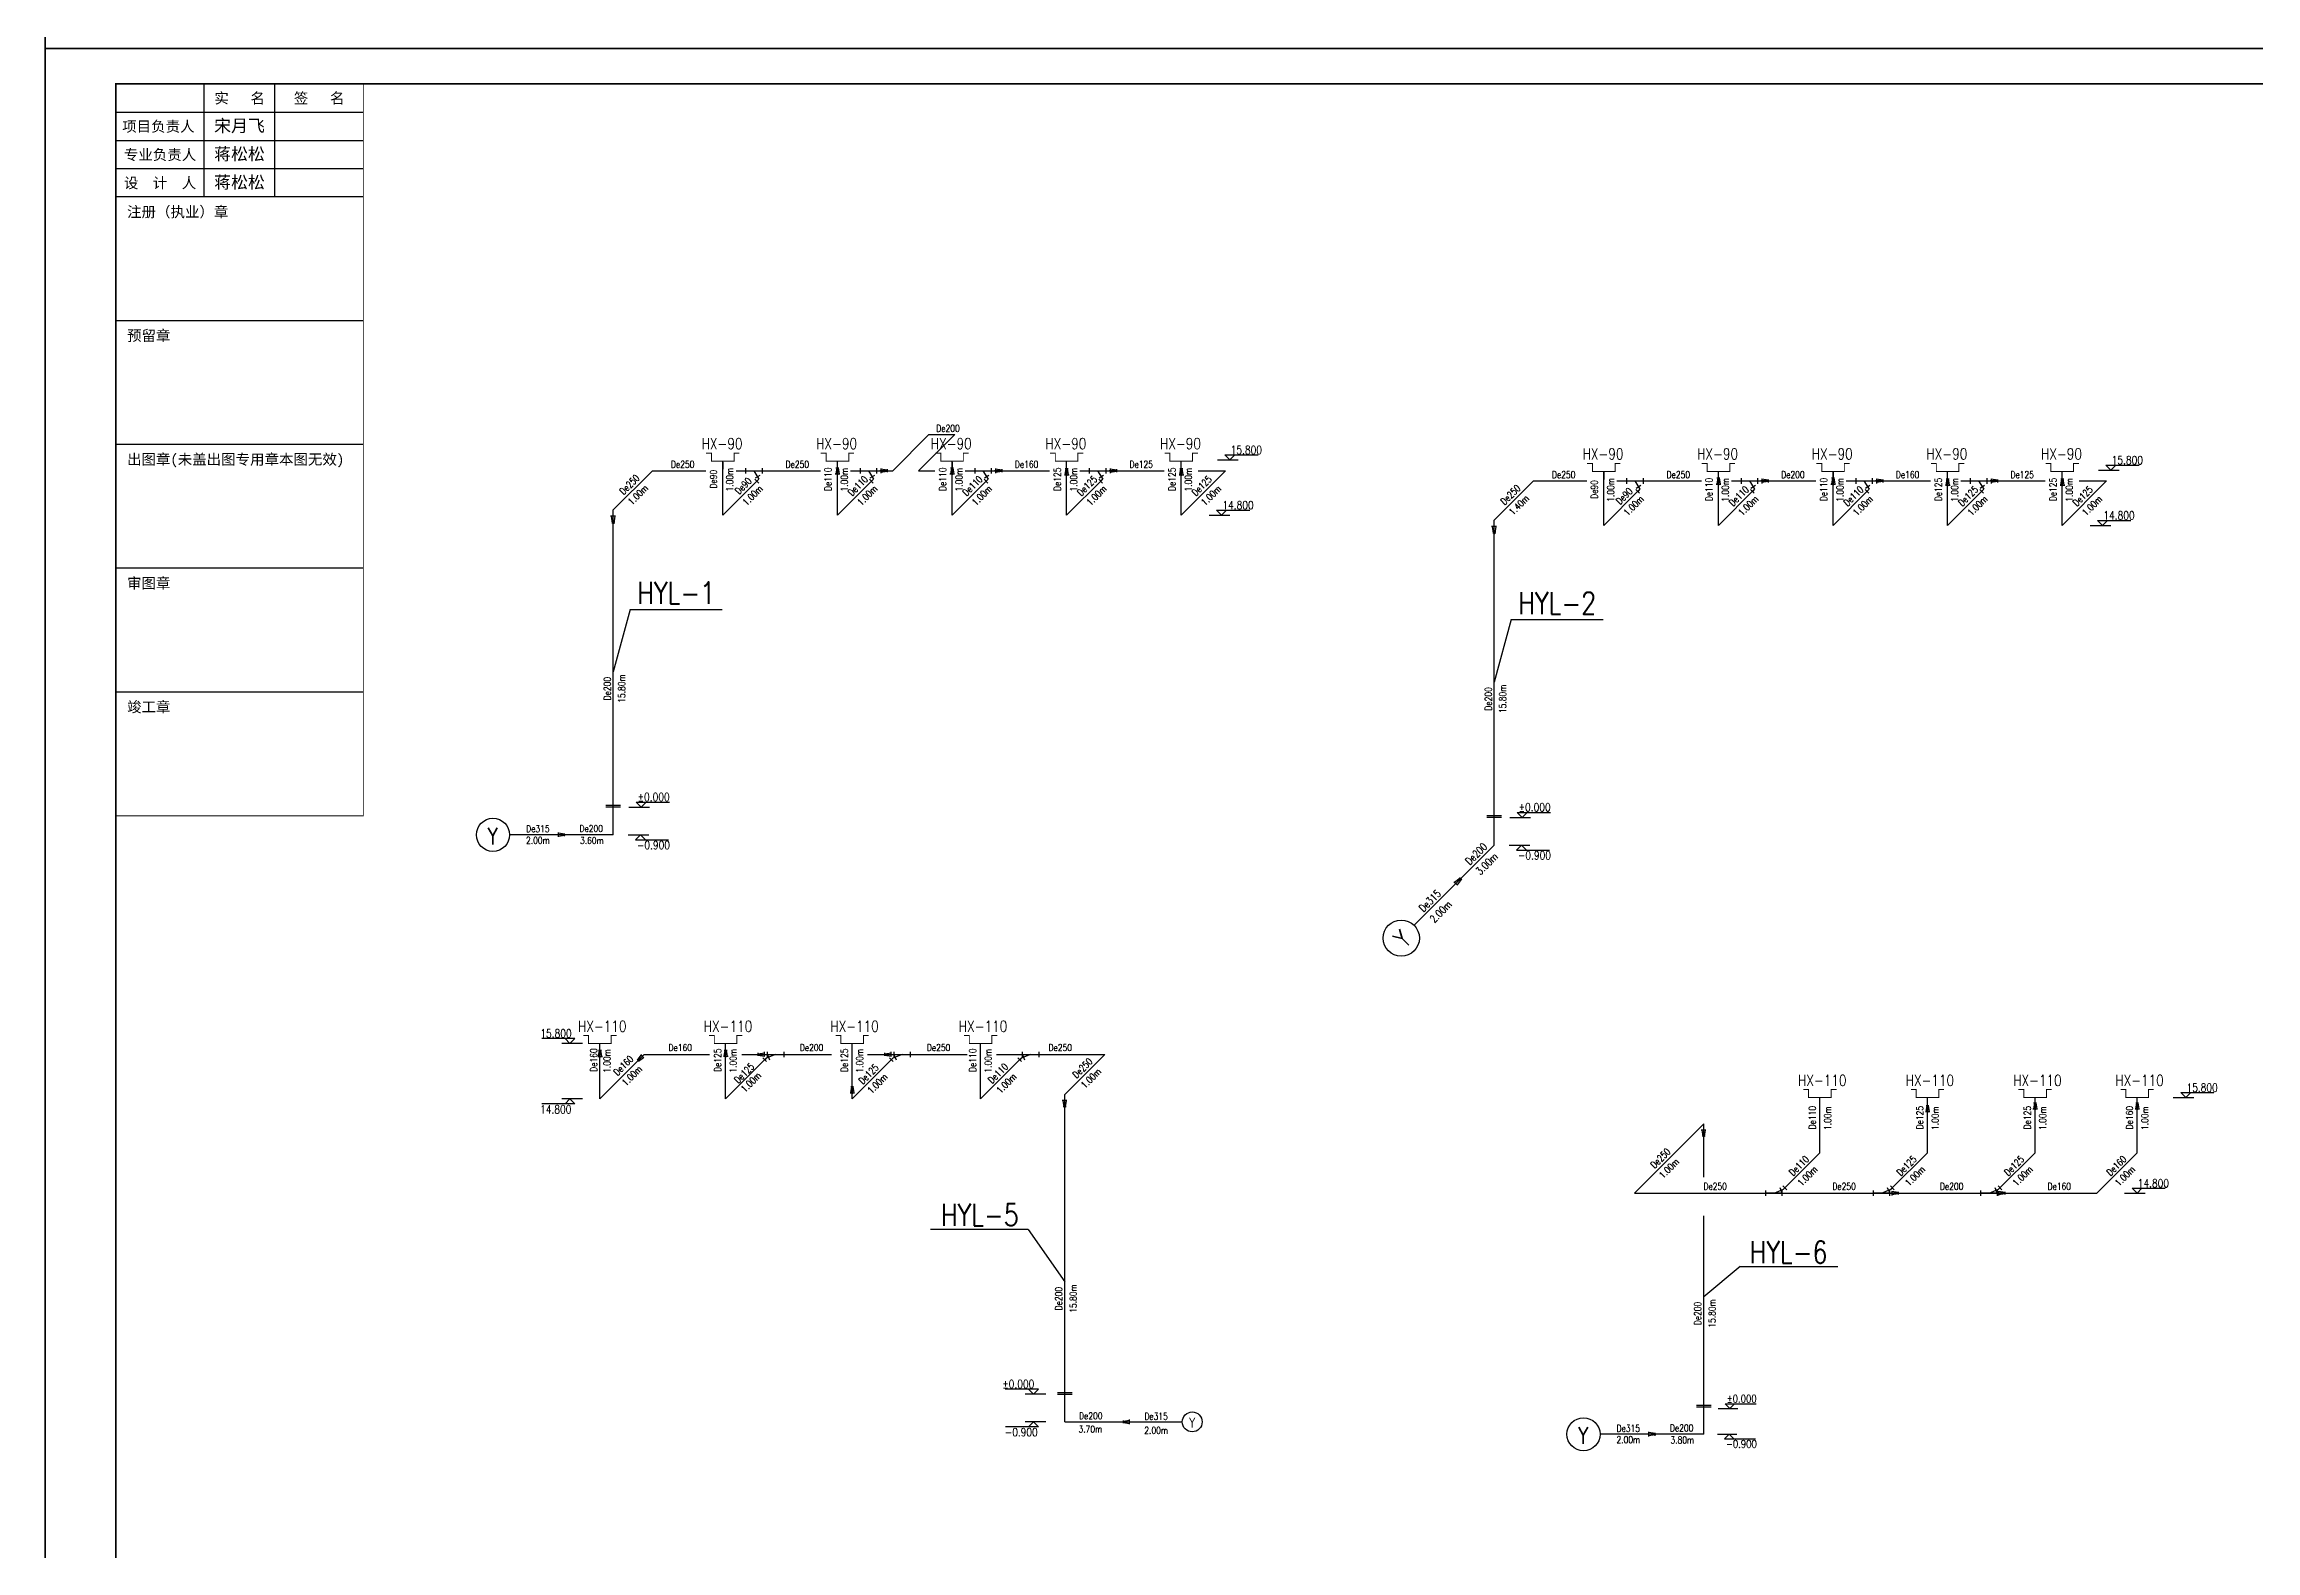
# Model space of a CAD drawing. Extents: x -452079 to 117456, y 3902 to 836955.
# Drawn here: x -328211 to -296942, y 155872 to 177174 of the extents above; entities that cross this region are included whole.
import ezdxf
from ezdxf.enums import TextEntityAlignment as Align

# ---------------------------------------------------------------- set-up
doc = ezdxf.new("R2010")
doc.units = 0
doc.header["$LTSCALE"] = 1000
doc.header["$MEASUREMENT"] = 0
for name, color, linetype in [('0-cxFrame', 155, 'Continuous'), ('A-AXIS-SYMB', 3, 'Continuous'), ('AXIS', 3, 'Continuous'), ('qianming', 155, 'Continuous'), ('图框', 4, 'Continuous'), ('文本', 4, 'Continuous'), ('虹吸管道配件', 7, 'Continuous'), ('虹吸雨水斗', 6, 'Continuous')]:
    doc.layers.add(name, color=color, linetype=linetype)
doc.layers.add('0-cxText', color=131, linetype='Continuous', lineweight=25)
doc.styles.add('cx_biaoti', font='')
doc.styles.add('cx_tuming', font='')
doc.styles.add('cx_tuqian1', font='')
doc.styles.add('HZ-URBANUS', font='txt4.shx', dxfattribs={"width": 0.8, "bigfont": 'hzdx.shx'})
doc.styles.add('图框宋体', font='', dxfattribs={"width": 0.75})
doc.styles.add('黑体', font='', dxfattribs={"height": 12})
doc.styles.get('cx_biaoti').set_extended_font_data('SimSun')
doc.styles.get('cx_tuming').set_extended_font_data('SimHei')
doc.styles.get('cx_tuqian1').set_extended_font_data('SimSun')
doc.styles.get('图框宋体').set_extended_font_data('SimSun')
doc.styles.get('黑体').set_extended_font_data('SimHei')

# ---------------------------------------------------------------- blocks, each defined once
blk = doc.blocks.new('1')
at = {"layer": '虹吸管道配件'}
for p, q in [((928007, 799780), (928173, 799780)), ((928060, 800005), (928024, 799780)), ((928033, 800005), (928137, 800005)), ((928085, 800005), (928085, 800031)), ((928085, 800005), (928085, 799742)), ((928109, 800005), (928145, 799780))]:
    blk.add_line(p, q, dxfattribs=at)
blk = doc.blocks.new('A$C5F4A4BCE')
at = {"layer": '虹吸管道配件'}
for p, q in [((177, 0), (0, 176)), ((307, 347), (30, 146)), ((333, 321), (54, 43)), ((359, 295), (158, 18)), ((388, 266), (278, 376)), ((333, 321), (360, 348))]:
    blk.add_line(p, q, dxfattribs=at)
blk = doc.blocks.new('A$C45212007')
at = {"layer": '文本'}
for p, q in [((180, 120), (300, 0)), ((180, 120), (980, 120)), ((420, 120), (300, 0)), ((0, 0), (500, 0))]:
    blk.add_line(p, q, dxfattribs=at)
blk = doc.blocks.new('4')
at = {"layer": '虹吸管道配件'}
for p, q in [((847106, 797367), (847240, 797551)), ((847123, 797350), (847309, 797535)), ((847140, 797332), (847325, 797466)), ((847337, 797454), (847220, 797572)), ((847160, 797313), (847087, 797386)), ((847123, 797350), (847105, 797332))]:
    blk.add_line(p, q, dxfattribs=at)
blk = doc.blocks.new('A$C4B874575')
at = {"layer": '虹吸管道配件'}
for p, q in [((0, 207), (207, 0)), ((183, 183), (103, 103)), ((690, 393), (183, 183)), ((240, 539), (240, 247)), ((240, 393), (1140, 393)), ((252, 370), (364, 100)), ((1140, 539), (1140, 247))]:
    blk.add_line(p, q, dxfattribs=at)
blk = doc.blocks.new('A$C1E707BBC')
at = {"layer": '虹吸管道配件'}
for p, q in [((0, 0), (0, 292)), ((900, 146), (0, 146)), ((450, 146), (957, 356)), ((889, 170), (777, 440)), ((900, 0), (900, 292)), ((1140, 333), (933, 539)), ((957, 356), (1037, 436))]:
    blk.add_line(p, q, dxfattribs=at)
blk = doc.blocks.new('TK22.A1 L(Dragon)')
at = {"layer": '0-cxFrame', "color": 7, "const_width": 0.5}
blk.add_lwpolyline([(0, 0), (-841, 0), (-841, 594), (0, 594)], close=True, dxfattribs=at)
at = {"style": '黑体', "flags": 4}
blk.add_attdef('图幅', text='', height=3.3, dxfattribs=at).set_placement((-40, 3), align=Align.RIGHT)
at = {"layer": '0-cxText', "flags": 4}
for tag, height, style, p in [('建设单位', 3.5, 'cx_tuming', (-45, 240)), ('项目名称', 3.5, 'cx_tuming', (-45, 210)), ('子项名称', 3.5, 'cx_tuming', (-45, 180)), ('工程编号', 3.3, 'cx_tuqian1', (-35, 165)), ('图名1', 3.5, 'cx_tuming', (-45, 87)), ('图名2', 3.5, 'cx_tuming', (-45, 79)), ('图名3', 3.5, 'cx_tuming', (-45, 71)), ('出图日期', 3.3, 'cx_tuqian1', (-39, 60)), ('专业', 3.3, 'cx_tuqian1', (-55, 52)), ('图号', 3.3, 'cx_tuqian1', (-55, 44)), ('版次', 3.3, 'cx_tuqian1', (-20, 44))]:
    blk.add_attdef(tag, text='', height=height, dxfattribs=dict(at, style=style)).set_placement(p, align=Align.MIDDLE)
blk = doc.blocks.new('zjcx_lan_xinxi(Dragon)')
for p, q in [((7000, -3200), (0, -3200)), ((7000, -6700), (0, -6700)), ((7000, -10200), (0, -10200)), ((7000, -13700), (0, -13700)), ((7000, -17200), (0, -17200))]:
    blk.add_line(p, q)
at = {"const_width": 25}
blk.add_lwpolyline([(0, -20700), (7000, -20700), (7000, 0), (0, 0)], close=True, dxfattribs=at)
for points in [[(2500, -3200), (2500, 0)], [(4500, -3200), (4500, 0)], [(0, -800), (7000, -800)], [(0, -1600), (7000, -1600)], [(0, -2400), (7000, -2400)]]:
    blk.add_lwpolyline(points)
for points in [[(7000, -3200), (7000, 0)], [(0, -3200), (7000, -3200)], [(0, -20700), (7000, -20700), (7000, -3200)], [(0, -20700), (7000, -20700)]]:
    blk.add_lwpolyline(points, dxfattribs=at)
at = {"style": '图框宋体'}
for s, p in [('实   名', (3500, -400)), ('签   名', (5750, -400)), ('项目负责人', (1204, -1200)), ('专业负责人', (1250, -2000)), ('设  计  人', (1250, -2800))]:
    blk.add_text(s, height=300, dxfattribs=at).set_placement(p, align=Align.MIDDLE)
for s, p in [('注册（执业）章', (318, -3771)), ('预留章', (318, -7271)), ('出图章(未盖出图专用章本图无效)', (318, -10771)), ('审图章', (318, -14271)), ('竣工章', (318, -17771))]:
    blk.add_text(s, height=300, dxfattribs=at).set_placement(p)
blk = doc.blocks.new('T-信息(Dragon)')
at = {"layer": '0-cxFrame'}
blk.add_blockref('zjcx_lan_xinxi(Dragon)', (0, 0), dxfattribs=at)
at = {"layer": 'qianming', "color": 3, "style": 'cx_biaoti'}
for s, p in [('宋月飞', (3497, -1185)), ('蒋松松', (3497, -1985)), ('蒋松松', (3497, -2785))]:
    blk.add_text(s, height=350, dxfattribs=at).set_placement(p, align=Align.MIDDLE_CENTER)
blk = doc.blocks.new('TK22.A0 L(Dragon)')
at = {"layer": '0-cxFrame', "color": 7, "const_width": 0.5}
blk.add_lwpolyline([(0, 0), (-1189, 0), (-1189, 841), (0, 841)], close=True, dxfattribs=at)
at = {"layer": '0-cxFrame', "const_width": 0.5}
blk.add_lwpolyline([(-80, 10), (-1169, 10), (-1169, 831), (-80, 831)], close=True, dxfattribs=at)
at = {"layer": '0-cxFrame', "xscale": 0.01, "yscale": 0.01, "zscale": 0.01}
blk.add_blockref('T-信息(Dragon)', (-1169, 831), dxfattribs=at)
at = {"style": '黑体', "flags": 4}
blk.add_attdef('图幅', text='', height=3.3, dxfattribs=at).set_placement((-40, 3), align=Align.RIGHT)
at = {"layer": '0-cxText', "flags": 4}
for tag, height, style, p in [('建设单位', 3.5, 'cx_tuming', (-45, 240)), ('项目名称', 3.5, 'cx_tuming', (-45, 210)), ('子项名称', 3.5, 'cx_tuming', (-45, 180)), ('工程编号', 3.3, 'cx_tuqian1', (-35, 165)), ('图名1', 3.5, 'cx_tuming', (-45, 87)), ('图名2', 3.5, 'cx_tuming', (-45, 79)), ('图名3', 3.5, 'cx_tuming', (-45, 71)), ('出图日期', 3.3, 'cx_tuqian1', (-39, 60)), ('专业', 3.3, 'cx_tuqian1', (-55, 52)), ('图号', 3.3, 'cx_tuqian1', (-55, 44)), ('版次', 3.3, 'cx_tuqian1', (-20, 44))]:
    blk.add_attdef(tag, text='', height=height, dxfattribs=dict(at, style=style)).set_placement(p, align=Align.MIDDLE)

msp = doc.modelspace()

# ---------------------------------------------------------------- linework, layer by layer
at = {"layer": 'A-AXIS-SYMB'}
msp.add_lwpolyline([(-328198.56, 135064.62), (-268748.56, 135064.62), (-268748.56, 177114.62), (-328198.56, 177114.62)], close=True, dxfattribs=at)
at = {"layer": 'AXIS', "color": 4, "const_width": 13.39}
for points in [[(-318851.87, 171390.8), (-318776.62, 171390.8), (-318776.62, 171278.02), (-318616.72, 171278.02)], [(-318381.58, 171390.8), (-318456.83, 171390.8), (-318456.83, 171278.02), (-318616.72, 171278.02), (-318616.72, 171174.1)], [(-317231.2, 171392.46), (-317155.96, 171392.46), (-317155.96, 171279.69), (-316996.06, 171279.69)], [(-316760.92, 171392.46), (-316836.16, 171392.46), (-316836.16, 171279.69), (-316996.06, 171279.69), (-316996.06, 171175.77)], [(-315610.54, 171392.46), (-315535.29, 171392.46), (-315535.29, 171279.69), (-315375.4, 171279.69)], [(-315140.25, 171392.46), (-315215.5, 171392.46), (-315215.5, 171279.69), (-315375.4, 171279.69), (-315375.4, 171175.77)], [(-313989.87, 171392.46), (-313914.63, 171392.46), (-313914.63, 171279.69), (-313754.73, 171279.69)], [(-313519.59, 171392.46), (-313594.84, 171392.46), (-313594.84, 171279.69), (-313754.73, 171279.69), (-313754.73, 171175.77)], [(-312369.21, 171392.46), (-312293.97, 171392.46), (-312293.97, 171279.69), (-312134.07, 171279.69)], [(-311898.93, 171392.46), (-311974.17, 171392.46), (-311974.17, 171279.69), (-312134.07, 171279.69), (-312134.07, 171175.77)], [(-306395.43, 171245.61), (-306320.19, 171245.61), (-306320.19, 171132.83), (-306160.29, 171132.83)], [(-305925.15, 171245.61), (-306000.39, 171245.61), (-306000.39, 171132.83), (-306160.29, 171132.83), (-306160.29, 171028.91)], [(-304774.77, 171247.27), (-304699.52, 171247.27), (-304699.52, 171134.49), (-304539.63, 171134.49)], [(-304304.48, 171247.27), (-304379.73, 171247.27), (-304379.73, 171134.49), (-304539.63, 171134.49), (-304539.63, 171030.58)], [(-303154.11, 171247.27), (-303078.86, 171247.27), (-303078.86, 171134.49), (-302918.96, 171134.49)], [(-302683.82, 171247.27), (-302759.07, 171247.27), (-302759.07, 171134.49), (-302918.96, 171134.49), (-302918.96, 171030.58)], [(-301533.44, 171247.27), (-301458.2, 171247.27), (-301458.2, 171134.49), (-301298.3, 171134.49)], [(-301063.16, 171247.27), (-301138.4, 171247.27), (-301138.4, 171134.49), (-301298.3, 171134.49), (-301298.3, 171030.58)], [(-299912.78, 171247.27), (-299837.53, 171247.27), (-299837.53, 171134.49), (-299677.64, 171134.49)], [(-299442.49, 171247.27), (-299517.74, 171247.27), (-299517.74, 171134.49), (-299677.64, 171134.49), (-299677.64, 171030.58)], [(-320589.41, 163157.88), (-320514.18, 163157.88), (-320514.18, 163045.13), (-320354.32, 163045.13)], [(-320119.23, 163157.88), (-320194.46, 163157.88), (-320194.46, 163045.13), (-320354.32, 163045.13), (-320354.32, 162941.23)], [(-318811.24, 163157.6), (-318736.01, 163157.6), (-318736.01, 163044.85), (-318576.15, 163044.85)], [(-318341.06, 163157.6), (-318416.29, 163157.6), (-318416.29, 163044.85), (-318576.15, 163044.85), (-318576.15, 162940.95)], [(-317022.47, 163157.32), (-316947.24, 163157.32), (-316947.24, 163044.56), (-316787.38, 163044.56)], [(-316552.29, 163157.32), (-316627.52, 163157.32), (-316627.52, 163044.56), (-316787.38, 163044.56), (-316787.38, 162940.67)], [(-315205.7, 163157.32), (-315130.47, 163157.32), (-315130.47, 163044.56), (-314970.61, 163044.56)], [(-314735.52, 163157.32), (-314810.75, 163157.32), (-314810.75, 163044.56), (-314970.61, 163044.56), (-314970.61, 162940.67)], [(-303338.94, 162392.96), (-303263.72, 162392.96), (-303263.72, 162280.21), (-303103.86, 162280.21)], [(-302868.77, 162392.96), (-302943.99, 162392.96), (-302943.99, 162280.21), (-303103.86, 162280.21), (-303103.86, 162176.32)], [(-301817.94, 162392.96), (-301742.72, 162392.96), (-301742.72, 162280.21), (-301582.86, 162280.21)], [(-301347.77, 162392.96), (-301422.99, 162392.96), (-301422.99, 162280.21), (-301582.86, 162280.21), (-301582.86, 162176.32)], [(-300296.94, 162392.96), (-300221.72, 162392.96), (-300221.72, 162280.21), (-300061.86, 162280.21)], [(-299826.77, 162392.96), (-299901.99, 162392.96), (-299901.99, 162280.21), (-300061.86, 162280.21), (-300061.86, 162176.32)], [(-298853.2, 162392.96), (-298777.97, 162392.96), (-298777.97, 162280.21), (-298618.11, 162280.21)], [(-298383.02, 162392.96), (-298458.25, 162392.96), (-298458.25, 162280.21), (-298618.11, 162280.21), (-298618.11, 162176.32)]]:
    msp.add_lwpolyline(points, dxfattribs=at)
at = {"layer": '文本'}
for p, q in [((-311517.31, 171367.28), (-311447, 171296.97)), ((-311517.31, 171367.28), (-311048.57, 171367.28)), ((-311376.69, 171367.28), (-311447, 171296.97)), ((-311622.77, 171296.97), (-311329.81, 171296.97)), ((-299166.34, 171151.78), (-298873.38, 171151.78)), ((-299060.87, 171222.09), (-298990.56, 171151.78)), ((-299060.87, 171222.09), (-298592.14, 171222.09)), ((-298920.25, 171222.09), (-298990.56, 171151.78)), ((-311739.96, 170515.95), (-311447, 170515.95)), ((-311634.49, 170586.26), (-311564.18, 170515.95)), ((-311634.49, 170586.26), (-311165.76, 170586.26)), ((-311493.87, 170586.26), (-311564.18, 170515.95)), ((-299178.06, 170441.06), (-299107.75, 170370.75)), ((-299178.06, 170441.06), (-298709.32, 170441.06)), ((-299037.44, 170441.06), (-299107.75, 170370.75)), ((-299283.52, 170370.75), (-298990.56, 170370.75)), ((-319925.95, 169183.46), (-320164.89, 168299.63)), ((-319925.95, 169183.46), (-318625.59, 169183.46)), ((-307469.52, 169038.27), (-307708.46, 168154.44)), ((-307469.52, 169038.27), (-306169.16, 169038.27)), ((-319946.23, 166385.86), (-319653.27, 166385.86)), ((-319840.77, 166456.17), (-319770.46, 166385.86)), ((-319840.77, 166456.17), (-319372.03, 166456.17)), ((-319700.15, 166456.17), (-319770.46, 166385.86)), ((-307489.8, 166240.66), (-307196.84, 166240.66)), ((-307384.33, 166310.98), (-307314.02, 166240.66)), ((-307384.33, 166310.98), (-306915.6, 166310.98)), ((-307243.71, 166310.98), (-307314.02, 166240.66)), ((-319956.81, 165995.25), (-319663.85, 165995.25)), ((-319851.34, 165924.94), (-319781.03, 165995.25)), ((-319851.34, 165924.94), (-319382.61, 165924.94)), ((-319710.72, 165924.94), (-319781.03, 165995.25)), ((-307500.37, 165850.05), (-307207.42, 165850.05)), ((-307394.91, 165779.74), (-307324.6, 165850.05)), ((-307394.91, 165779.74), (-306926.17, 165779.74)), ((-307254.29, 165779.74), (-307324.6, 165850.05)), ((-314298.46, 160416.17), (-315678.6, 160416.17)), ((-314298.46, 160416.17), (-313781.55, 159674.64)), ((-304230.83, 159889.51), (-304746.97, 159463.68)), ((-304230.83, 159889.51), (-302852.74, 159889.51)), ((-304442.99, 157951.89), (-304377.05, 157885.95)), ((-304442.99, 157951.89), (-304003.4, 157951.89)), ((-304311.11, 157951.89), (-304377.05, 157885.95)), ((-304541.9, 157885.95), (-304267.15, 157885.95)), ((-304551.82, 157519.61), (-304277.07, 157519.61)), ((-304452.91, 157453.67), (-304386.97, 157519.61)), ((-304452.91, 157453.67), (-304013.31, 157453.67)), ((-304321.03, 157453.67), (-304386.97, 157519.61))]:
    msp.add_line(p, q, dxfattribs=at)
for centre, radius in [((-321865.88, 165995.25), 234.05), ((-309023.4, 164535.12), 255.73), ((-311979.12, 157694.51), 140.61), ((-306447.57, 157519.61), 234)]:
    msp.add_circle(centre, radius, dxfattribs=at)
at = {"layer": '虹吸管道配件'}
for p, q in [((-318616.72, 171266.33), (-318616.72, 171276.36)), ((-318616.72, 171266.33), (-318616.72, 171163.74)), ((-318296.47, 171181.63), (-318296.47, 171105.46)), ((-318296.47, 171143.55), (-318062.1, 171143.55)), ((-318179.28, 171143.55), (-318106.76, 171025.95)), ((-318094.19, 171077.94), (-318158.96, 171037.85)), ((-318062.1, 171181.63), (-318062.1, 171105.46)), ((-316996.06, 171266.33), (-316996.06, 171276.36)), ((-316675.8, 171181.63), (-316675.8, 171105.46)), ((-316675.8, 171143.55), (-316441.44, 171143.55)), ((-316558.62, 171143.55), (-316486.1, 171025.95)), ((-316473.53, 171077.94), (-316538.29, 171037.85)), ((-316441.44, 171181.63), (-316441.44, 171105.46)), ((-315375.4, 171266.33), (-315375.4, 171276.36)), ((-315375.4, 171266.33), (-315375.4, 171276.36)), ((-315375.4, 171266.33), (-315375.4, 171163.74)), ((-315055.14, 171181.63), (-315055.14, 171105.46)), ((-315055.14, 171143.55), (-314820.77, 171143.55)), ((-314937.96, 171143.55), (-314865.43, 171025.95)), ((-314852.86, 171077.94), (-314917.63, 171037.85)), ((-314820.77, 171181.63), (-314820.77, 171105.46)), ((-313754.73, 171266.33), (-313754.73, 171276.36)), ((-313434.48, 171181.63), (-313434.48, 171105.46)), ((-313434.48, 171143.55), (-313200.11, 171143.55)), ((-313317.29, 171143.55), (-313244.77, 171025.95)), ((-313232.2, 171077.94), (-313296.97, 171037.85)), ((-313200.11, 171181.63), (-313200.11, 171105.46)), ((-312134.07, 171266.33), (-312134.07, 171276.36)), ((-306160.29, 171121.13), (-306160.29, 171131.16)), ((-306160.29, 171121.13), (-306160.29, 171018.54)), ((-304539.63, 171121.13), (-304539.63, 171131.16)), ((-302918.96, 171121.13), (-302918.96, 171131.16)), ((-302918.96, 171121.13), (-302918.96, 171131.16)), ((-302918.96, 171121.13), (-302918.96, 171018.54)), ((-301298.3, 171121.13), (-301298.3, 171131.16)), ((-299677.64, 171121.13), (-299677.64, 171131.16)), ((-318163.34, 171023.23), (-318109.48, 170969.37)), ((-318106.76, 171025.95), (-318136.41, 170996.3)), ((-316542.67, 171023.23), (-316488.81, 170969.37)), ((-316486.1, 171025.95), (-316515.74, 170996.3)), ((-314922.01, 171023.23), (-314868.15, 170969.37)), ((-314865.43, 171025.95), (-314895.08, 170996.3)), ((-313301.35, 171023.23), (-313247.49, 170969.37)), ((-313244.77, 171025.95), (-313274.42, 170996.3)), ((-305840.04, 171036.44), (-305840.04, 170960.27)), ((-305840.04, 170998.35), (-305605.67, 170998.35)), ((-305722.85, 170998.35), (-305650.33, 170880.75)), ((-305706.9, 170878.04), (-305653.04, 170824.18)), ((-305637.76, 170932.75), (-305702.53, 170892.66)), ((-305650.33, 170880.75), (-305679.97, 170851.11)), ((-305605.67, 171036.44), (-305605.67, 170960.27)), ((-304219.37, 171036.44), (-304219.37, 170960.27)), ((-304219.37, 170998.35), (-303985, 170998.35)), ((-304102.19, 170998.35), (-304029.67, 170880.75)), ((-304086.24, 170878.04), (-304032.38, 170824.18)), ((-304017.09, 170932.75), (-304081.86, 170892.66)), ((-304029.67, 170880.75), (-304059.31, 170851.11)), ((-303985, 171036.44), (-303985, 170960.27)), ((-302598.71, 171036.44), (-302598.71, 170960.27)), ((-302598.71, 170998.35), (-302364.34, 170998.35)), ((-302481.52, 170998.35), (-302409, 170880.75)), ((-302465.58, 170878.04), (-302411.72, 170824.18)), ((-302396.43, 170932.75), (-302461.2, 170892.66)), ((-302409, 170880.75), (-302438.65, 170851.11)), ((-302364.34, 171036.44), (-302364.34, 170960.27)), ((-300978.04, 171036.44), (-300978.04, 170960.27)), ((-300978.04, 170998.35), (-300743.68, 170998.35)), ((-300860.86, 170998.35), (-300788.34, 170880.75)), ((-300844.91, 170878.04), (-300791.05, 170824.18)), ((-300775.77, 170932.75), (-300840.53, 170892.66)), ((-300788.34, 170880.75), (-300817.98, 170851.11)), ((-300743.68, 171036.44), (-300743.68, 170960.27)), ((-313885.59, 158108.52), (-313677.52, 158108.52)), ((-313885.59, 158085.09), (-313677.52, 158085.09)), ((-304850.85, 157933.01), (-304643.09, 157933.01)), ((-312952.62, 157694.51), (-312962.65, 157694.51)), ((-312952.65, 157674.32), (-312952.6, 157714.7)), ((-312952.64, 157684.96), (-312864.78, 157670.79)), ((-312952.62, 157694.51), (-312850.04, 157694.51)), ((-312952.61, 157703.98), (-312864.71, 157717.92)), ((-312864.78, 157664.11), (-312864.7, 157729.08)), ((-304850.85, 157909.61), (-304643.09, 157909.61))]:
    msp.add_line(p, q, dxfattribs=at)
at = {"layer": '虹吸管道配件', "lineweight": -2}
for p, q in [((-320060.85, 166409.29), (-320268.94, 166409.29)), ((-320060.85, 166385.86), (-320268.94, 166385.86)), ((-307604.42, 166264.1), (-307812.51, 166264.1)), ((-307604.42, 166240.66), (-307812.51, 166240.66))]:
    msp.add_line(p, q, dxfattribs=at)
at = {"layer": '虹吸雨水斗'}
for p, q in [((-315702.86, 171653.51), (-316212.82, 171143.55)), ((-315337.41, 171653.51), (-315847.37, 171143.55)), ((-315702.86, 171653.51), (-315337.41, 171653.51)), ((-320164.89, 170588.59), (-319609.83, 171143.55)), ((-319609.83, 171143.55), (-318857.81, 171143.55)), ((-318616.72, 170515.99), (-318616.72, 171278.02)), ((-318429.82, 171143.55), (-317237.15, 171143.55)), ((-318378.66, 171143.55), (-317989.16, 171143.55)), ((-316996.06, 170515.99), (-316996.06, 171278.02)), ((-316809.15, 171143.55), (-316212.82, 171143.55)), ((-316758, 171143.55), (-316368.5, 171143.55)), ((-316758, 171143.55), (-316368.5, 171143.55)), ((-315847.37, 171143.55), (-315616.48, 171143.55)), ((-315375.4, 170515.99), (-315375.4, 171278.02)), ((-315188.49, 171143.55), (-313995.82, 171143.55)), ((-315137.33, 171143.55), (-314747.83, 171143.55)), ((-313754.73, 170515.99), (-313754.73, 171278.02)), ((-313567.83, 171143.55), (-312375.16, 171143.55)), ((-313516.67, 171143.55), (-313127.17, 171143.55)), ((-313516.67, 171143.55), (-313127.17, 171143.55)), ((-312134.07, 170515.99), (-312134.07, 171278.02)), ((-311506.51, 171143.55), (-312134.07, 170515.99)), ((-311896.01, 171143.55), (-311506.51, 171143.55)), ((-306160.29, 170370.79), (-306160.29, 171132.83)), ((-304539.63, 170370.79), (-304539.63, 171132.83)), ((-302918.96, 170370.79), (-302918.96, 171132.83)), ((-301298.3, 170370.79), (-301298.3, 171132.83)), ((-299677.64, 170370.79), (-299677.64, 171132.83)), ((-318106.76, 171025.95), (-318616.72, 170515.99)), ((-316486.1, 171025.95), (-316996.06, 170515.99)), ((-314865.43, 171025.95), (-315375.4, 170515.99)), ((-313244.77, 171025.95), (-313754.73, 170515.99)), ((-307708.46, 170443.4), (-307153.39, 170998.35)), ((-307153.39, 170998.35), (-306401.38, 170998.35)), ((-305650.33, 170880.75), (-306160.29, 170370.79)), ((-305973.38, 170998.35), (-304780.72, 170998.35)), ((-305922.23, 170998.35), (-305532.73, 170998.35)), ((-304029.67, 170880.75), (-304539.63, 170370.79)), ((-304352.72, 170998.35), (-303160.05, 170998.35)), ((-304301.56, 170998.35), (-303912.06, 170998.35)), ((-304301.56, 170998.35), (-303912.06, 170998.35)), ((-302409, 170880.75), (-302918.96, 170370.79)), ((-302732.06, 170998.35), (-301539.39, 170998.35)), ((-302680.9, 170998.35), (-302291.4, 170998.35)), ((-300788.34, 170880.75), (-301298.3, 170370.79)), ((-301111.39, 170998.35), (-299918.72, 170998.35)), ((-301060.24, 170998.35), (-300670.74, 170998.35)), ((-301060.24, 170998.35), (-300670.74, 170998.35)), ((-299050.07, 170998.35), (-299677.64, 170370.79)), ((-299439.57, 170998.35), (-299050.07, 170998.35)), ((-320164.89, 165995.25), (-320164.89, 170588.59)), ((-307708.46, 165850.05), (-307708.46, 170443.4)), ((-320164.89, 165995.25), (-321631.82, 165995.25)), ((-307708.46, 165850.05), (-308842.57, 164715.95)), ((-320354.32, 162263.97), (-320354.32, 163045.13)), ((-318576.15, 162263.69), (-318576.15, 163044.85)), ((-316787.38, 162263.41), (-316787.38, 163044.56)), ((-314970.61, 162263.41), (-314970.61, 163044.56)), ((-319727.09, 162891.2), (-320354.32, 162263.97)), ((-319727.09, 162891.2), (-318806.9, 162891.2)), ((-318002.79, 162836.48), (-318576.15, 162263.69)), ((-318348.62, 162891.2), (-317077.94, 162891.2)), ((-316214.3, 162836.48), (-316787.38, 162263.41)), ((-316572.79, 162891.2), (-315161.5, 162891.2)), ((-314397.53, 162836.48), (-314970.61, 162263.41)), ((-314747.49, 162891.2), (-313214.46, 162891.2)), ((-313781.55, 162324.1), (-313214.46, 162891.2)), ((-313781.55, 157694.51), (-313781.55, 162324.1)), ((-303103.86, 161500.21), (-303103.86, 162280.21)), ((-301582.86, 161500.21), (-301582.86, 162280.21)), ((-300061.86, 161500.21), (-300061.86, 162280.21)), ((-298618.11, 161500.21), (-298618.11, 162280.21)), ((-305726.69, 160928.51), (-304746.97, 161908.22)), ((-304746.97, 161155.93), (-304746.97, 161908.22)), ((-303620.93, 160983.14), (-303103.86, 161500.21)), ((-302099.93, 160983.14), (-301582.86, 161500.21)), ((-300578.93, 160983.14), (-300061.86, 161500.21)), ((-299189.82, 160928.51), (-298618.11, 161500.22)), ((-305726.69, 160928.51), (-299189.82, 160928.51)), ((-304746.97, 157519.61), (-304746.97, 160606.8)), ((-313781.55, 157694.51), (-312119.73, 157694.51)), ((-304746.97, 157519.61), (-306213.57, 157519.61))]:
    msp.add_line(p, q, dxfattribs=at)

# ---------------------------------------------------------------- block references
at = {"layer": '0-cxFrame', "xscale": 50, "yscale": 50, "zscale": 50}
for name, p in [('TK22.A1 L(Dragon)', (-286148.56, 177114.62)), ('TK22.A0 L(Dragon)', (-268748.56, 135064.62))]:
    msp.add_blockref(name, p, dxfattribs=at)
at = {"layer": '图框'}
for p, xscale, yscale, zscale in [((-320601.58, 163046.25), -0.585867952519036, 0.5858679525185098, 0.5858679525186151), ((-298107.62, 162280.21), 0.5850000000000001, 0.5850000000000001, 0.5850000000000001), ((-298796.33, 160928.46), 0.5850000000000001, 0.5850000000000001, 0.5850000000000001), ((-314048.54, 158085.09), -0.585867952519036, 0.5858679525185098, 0.5858679525186151)]:
    msp.add_blockref('A$C45212007', p, dxfattribs=dict(at, xscale=xscale, yscale=yscale, zscale=zscale))
for p, xscale, yscale, zscale, rotation in [((-320601.58, 162263.97), 0.5858679524636135, 0.5858679524636135, 0.5858679524636135, 180.0269259081034), ((-314047.26, 157694.51), 0.585867952519036, 0.585867952519036, 0.585867952519036, 180)]:
    msp.add_blockref('A$C45212007', p, dxfattribs=dict(at, xscale=xscale, yscale=yscale, zscale=zscale, rotation=rotation))
at = {"layer": '虹吸管道配件', "lineweight": -2}
for name, p, xscale, yscale, zscale in [('1', (-679568.08, -141349.06), 0.3906668614911034, 0.3906668614911034, 0.3906668614911034), ('1', (-677947.42, -141349.06), 0.3906668614911034, 0.3906668614911034, 0.3906668614911034), ('1', (-676326.75, -141362.42), 0.3906668614911034, 0.3906668614911034, 0.3906668614911034), ('1', (-674706.09, -141362.42), 0.3906668614911034, 0.3906668614911034, 0.3906668614911034), ('1', (-667111.65, -141494.25), 0.3906668614911034, 0.3906668614911034, 0.3906668614911034), ('1', (-665490.98, -141494.25), 0.3906668614911034, 0.3906668614911034, 0.3906668614911034), ('1', (-663870.32, -141507.61), 0.3906668614911034, 0.3906668614911034, 0.3906668614911034), ('1', (-662249.66, -141507.61), 0.3906668614911034, 0.3906668614911034, 0.3906668614911034), ('A$C5F4A4BCE', (-308279.7, 165282.09), 0.2841429654796327, 0.2841429654796327, 0.2841429654796327), ('1', (-682844.46, -149515.75), 0.390578635011989, 0.390578635011989, 0.390578635011989), ('1', (-681066.29, -149513.3), 0.390578635011989, 0.390578635011989, 0.390578635011989), ('A$C4B874575', (-318050.43, 162788.84), 0.260385756675361, 0.260385756675361, 0.260385756675361), ('A$C4B874575', (-316261.94, 162788.84), 0.260385756675361, 0.260385756675361, 0.260385756675361), ('A$C4B874575', (-314445.17, 162788.84), 0.260385756675361, 0.260385756675361, 0.260385756675361), ('4', (-650683.61, -148624.92), 0.390578635011989, 0.390578635011989, 0.390578635011989), ('1', (-679277.52, -150029.4), 0.390578635011989, 0.390578635011989, 0.390578635011989), ('1', (-663535.97, -149831.52), 0.3900000000000001, 0.3900000000000001, 0.3900000000000001), ('1', (-662014.97, -149793.8), 0.3900000000000001, 0.3900000000000001, 0.3900000000000001), ('1', (-660571.23, -149793.8), 0.3900000000000001, 0.3900000000000001, 0.3900000000000001), ('A$C1E707BBC', (-303869.82, 160890.48), 0.26, 0.26, 0.26), ('A$C1E707BBC', (-302348.82, 160890.48), 0.26, 0.26, 0.26), ('A$C1E707BBC', (-300827.82, 160890.48), 0.26, 0.26, 0.26)]:
    msp.add_blockref(name, p, dxfattribs=dict(at, xscale=xscale, yscale=yscale, zscale=zscale))
for p, xscale, yscale, zscale, rotation in [((-628365.03, 533178.43), 0.3900880957732201, 0.3900880957732201, 0.3900880957732201, 270), ((-626744.37, 533178.43), 0.3900880957732201, 0.3900880957732201, 0.3900880957732201, 270), ((-625123.71, 533178.43), 0.3900880957732201, 0.3900880957732201, 0.3900880957732201, 270), ((-615908.6, 533033.23), 0.3900880957732201, 0.3900880957732201, 0.3900880957732201, 270), ((-614287.94, 533033.23), 0.3900880957732201, 0.3900880957732201, 0.3900880957732201, 270), ((-612667.27, 533033.23), 0.3900880957732201, 0.3900880957732201, 0.3900880957732201, 270), ((75398.31, 511377.51), 0.4262144482194491, 0.4262144482194491, 0.4262144482194491, 180), ((87854.74, 511232.32), 0.4262144482194491, 0.4262144482194491, 0.4262144482194491, 180), ((-632926.07, -196039.63), -0.3900880957732201, 0.3900880957732201, 0.3900880957732201, 270), ((-5650.83, -199598.94), 0.3905786350125153, 0.3905786350125153, 0.3905786350125153, 90), ((-3859.36, -199598.94), 0.3905786350125153, 0.3905786350125153, 0.3905786350125153, 90), ((48708.59, 474614.03), 0.390578635011989, 0.390578635011989, 0.390578635011989, 180), ((57206.14, 473735.5), 0.3900000000000001, 0.3900000000000001, 0.3900000000000001, 180), ((-614001.35, 522881.63), 0.3900000000000001, 0.3900000000000001, 0.3900000000000001, 270), ((-612493.35, 522881.63), 0.3900000000000001, 0.3900000000000001, 0.3900000000000001, 270), ((-617437.52, -204433.5), -0.3900000000000001, 0.3900000000000001, 0.3900000000000001, 270)]:
    msp.add_blockref('1', p, dxfattribs=dict(at, xscale=xscale, yscale=yscale, zscale=zscale, rotation=rotation))

# ---------------------------------------------------------------- texts
at = {"layer": '文本', "style": 'HZ-URBANUS', "width": 0.8}
for s, height, p in [('De200', 97.653, (-315431.93, 171695.11)), ('HX-90', 156.245, (-318627.73, 171448.32)), ('HX-90', 156.245, (-317007.07, 171448.32)), ('HX-90', 156.245, (-315386.4, 171448.32)), ('HX-90', 156.245, (-313765.74, 171448.32)), ('HX-90', 156.245, (-312145.07, 171448.32)), ('15.800', 117.184, (-311214.6, 171379)), ('HX-90', 156.245, (-306171.3, 171303.13)), ('HX-90', 156.245, (-304550.63, 171303.13)), ('HX-90', 156.245, (-302929.97, 171303.13)), ('HX-90', 156.245, (-301309.31, 171303.13)), ('HX-90', 156.245, (-299688.64, 171303.13)), ('De250', 97.653, (-319183.21, 171185.15)), ('De250', 97.653, (-317562.55, 171185.15)), ('De160', 97.653, (-314321.22, 171185.15)), ('De125', 97.653, (-312700.56, 171185.15)), ('De250', 97.653, (-306726.78, 171039.96)), ('De250', 97.653, (-305106.12, 171039.96)), ('De200', 97.653, (-303485.45, 171039.96)), ('De160', 97.653, (-301864.79, 171039.96)), ('De125', 97.653, (-300244.13, 171039.96)), ('15.800', 117.184, (-298758.16, 171233.81)), ('14.800', 117.184, (-311331.78, 170597.98)), ('14.800', 117.184, (-298875.35, 170452.79)), ('HYL-1', 312.49, (-319274.86, 169259.74)), ('HYL-2', 312.49, (-306818.42, 169114.55)), ('%%P0.000', 117.184, (-319592.82, 166472.04)), ('%%P0.000', 117.184, (-307136.38, 166326.85)), ('Y', 234.05, (-321869.11, 165859.69)), ('De315', 97.522, (-321231.52, 166031.98)), ('De200', 97.522, (-320476.74, 166035.78)), ('2.00m', 97.522, (-321231.52, 165869.1)), ('3.60m', 97.522, (-320468.09, 165866.41)), ('-0.900', 117.184, (-319597.11, 165791.57)), ('-0.900', 117.184, (-307140.67, 165646.37)), ('15.800', 117.174, (-320975.21, 163128.74)), ('HX-110', 156.231, (-320321.27, 163210.39)), ('HX-110', 156.231, (-318543.1, 163210.1)), ('HX-110', 156.231, (-316754.33, 163209.82)), ('HX-110', 156.231, (-314937.56, 163209.82)), ('De160', 97.645, (-319218.21, 162938.88)), ('De200', 97.645, (-317360.75, 162938.88)), ('De250', 97.645, (-315564.89, 162938.88)), ('De250', 97.645, (-313845.03, 162938.88)), ('HX-110', 156, (-303070.86, 162445.23)), ('HX-110', 156, (-301549.86, 162445.23)), ('HX-110', 156, (-300028.86, 162445.23)), ('HX-110', 156, (-298585.12, 162445.23)), ('15.800', 117, (-297700.08, 162362.12)), ('De250', 97.5, (-304584.9, 160976.12)), ('De250', 97.5, (-302762.13, 160976.12)), ('De200', 97.5, (-301241.13, 160976.12)), ('De160', 97.5, (-299720.13, 160976.12)), ('14.800', 117, (-298388.79, 161010.37)), ('HYL-5', 312.463, (-314982.78, 160465.48)), ('HYL-6', 312, (-303547.53, 159938.74)), ('%%P0.000', 117.174, (-314437.96, 158171.48)), ('%%P0.000', 109.9, (-304210.46, 157966.77)), ('-0.900', 117.174, (-314396.13, 157490.85)), ('3.70m', 97.645, (-313419.74, 157543.29)), ('De200', 97.645, (-313413.65, 157731.29)), ('2.00m', 97.645, (-312489.72, 157526.51)), ('De315', 97.645, (-312489.72, 157725)), ('Y', 140.61, (-311981.07, 157613.07)), ('Y', 234, (-306450.81, 157384.09)), ('De315', 97.5, (-305813.35, 157556.34)), ('De200', 97.5, (-305058.74, 157560.14)), ('2.00m', 97.5, (-305813.35, 157393.49)), ('3.80m', 97.5, (-305050.1, 157390.81)), ('-0.900', 109.9, (-304214.48, 157328.59))]:
    msp.add_text(s, height=height, dxfattribs=at).set_placement(p, align=Align.CENTER)
for s, height, rotation, p in [('De250', 97.653, 45, (-319901.47, 170914.04)), ('De90', 97.653, 90, (-318699.84, 171023.24)), ('1.00m', 97.653, 90, (-318469.7, 171016.53)), ('De110', 97.653, 90, (-317079.18, 171023.24)), ('1.00m', 97.653, 90, (-316849.04, 171016.53)), ('De110', 97.653, 44.983999, (-316672.35, 170895.14)), ('De110', 97.653, 90, (-315458.52, 171023.24)), ('1.00m', 97.653, 90, (-315228.38, 171016.53)), ('De110', 97.653, 44.983999, (-315051.69, 170895.14)), ('De125', 97.653, 90, (-313837.85, 171023.24)), ('1.00m', 97.653, 90, (-313607.71, 171016.53)), ('De125', 97.653, 44.983999, (-313431.03, 170895.14)), ('De125', 97.653, 90, (-312217.19, 171023.24)), ('1.00m', 97.653, 90, (-311987.05, 171016.53)), ('De125', 97.653, 44.983999, (-311810.36, 170895.14)), ('1.00m', 97.653, 45, (-319781.57, 170769.84)), ('De90', 97.653, 44.983999, (-318293.02, 170895.14)), ('1.00m', 97.653, 45, (-318160.75, 170760.37)), ('1.00m', 97.653, 45, (-316540.08, 170760.37)), ('1.00m', 97.653, 45, (-314919.42, 170760.37)), ('1.00m', 97.653, 45, (-313298.75, 170760.37)), ('1.00m', 97.653, 45, (-311678.09, 170760.37)), ('De250', 97.653, 45, (-307445.04, 170768.85)), ('1.40m', 97.653, 45, (-307325.14, 170624.65)), ('De90', 97.653, 90, (-306243.41, 170878.05)), ('1.00m', 97.653, 90, (-306013.27, 170871.34)), ('De90', 97.653, 44.983999, (-305836.58, 170749.95)), ('1.00m', 97.653, 45, (-305704.31, 170615.17)), ('De110', 97.653, 90, (-304622.75, 170878.05)), ('1.00m', 97.653, 90, (-304392.61, 170871.34)), ('De110', 97.653, 44.983999, (-304215.92, 170749.95)), ('1.00m', 97.653, 45, (-304083.65, 170615.17)), ('De110', 97.653, 90, (-303002.08, 170878.05)), ('1.00m', 97.653, 90, (-302771.94, 170871.34)), ('De110', 97.653, 44.983999, (-302595.26, 170749.95)), ('1.00m', 97.653, 45, (-302462.99, 170615.17)), ('De125', 97.653, 90, (-301381.42, 170878.05)), ('1.00m', 97.653, 90, (-301151.28, 170871.34)), ('De125', 97.653, 44.983999, (-300974.59, 170749.95)), ('1.00m', 97.653, 45, (-300842.32, 170615.17)), ('De125', 97.653, 90, (-299760.76, 170878.05)), ('1.00m', 97.653, 90, (-299530.62, 170871.34)), ('De125', 97.653, 44.983999, (-299353.93, 170749.95)), ('1.00m', 97.653, 45, (-299221.66, 170615.17)), ('15.80m', 97.653, 90, (-319997.22, 168062.29)), ('De200', 97.653, 90, (-320201.68, 168062.29)), ('De200', 97.653, 90, (-307745.24, 167917.1)), ('15.80m', 97.653, 90, (-307540.78, 167917.1)), ('De200', 106.554, 45, (-307926.26, 165689.01)), ('3.00m', 106.554, 45, (-307776.49, 165548.65)), ('De315', 106.554, 45, (-308580.6, 165024.97)), ('2.00m', 106.554, 45, (-308427.44, 164871.8)), ('Y', 255.73, 45, (-308916.17, 164432.89)), ('De160', 97.645, 90, (-320395.28, 162810.53)), ('1.00m', 97.645, 90, (-320204.39, 162796.71)), ('De125', 97.645, 90, (-318639.37, 162808.46)), ('1.00m', 97.645, 90, (-318421.78, 162800.28)), ('De125', 97.645, 90, (-316850.59, 162808.18)), ('1.00m', 97.645, 90, (-316633.01, 162800)), ('De110', 97.645, 90, (-315033.82, 162808.18)), ('1.00m', 97.645, 90, (-314816.24, 162800)), ('De160', 97.645, 45, (-319987.04, 162699.02)), ('1.00m', 97.645, 45, (-319867.15, 162554.84)), ('De125', 97.645, 45, (-318280.03, 162590.57)), ('1.00m', 97.645, 45, (-318184.27, 162464.07)), ('De125', 97.645, 45, (-316520.92, 162577.17)), ('De110', 97.645, 45, (-314691.58, 162588.1)), ('De250', 97.645, 45, (-313496.49, 162663.91)), ('1.00m', 97.645, 45, (-313376.6, 162519.73)), ('1.00m', 97.645, 45, (-316395.59, 162443.85)), ('1.00m', 97.645, 45, (-314571.69, 162447.18)), ('14.800', 117.174, 0.026926, (-320978.32, 162054.73)), ('De110', 97.5, 90, (-303164.33, 161996.55)), ('1.00m', 97.5, 90, (-302947.07, 161988.38)), ('De125', 97.5, 90, (-301643.33, 161996.55)), ('1.00m', 97.5, 90, (-301426.07, 161988.38)), ('De125', 97.5, 90, (-300122.33, 161996.55)), ('1.00m', 97.5, 90, (-299905.07, 161988.38)), ('De160', 97.5, 90, (-298678.59, 161996.55)), ('1.00m', 97.5, 90, (-298461.33, 161988.38)), ('De250', 97.5, 45, (-305323.93, 161388.97)), ('1.00m', 97.5, 45, (-305204.22, 161245)), ('De110', 97.5, 45, (-303365.97, 161281.18)), ('De125', 97.5, 45, (-301844.97, 161281.18)), ('De125', 97.5, 45, (-300323.97, 161281.18)), ('De160', 97.5, 45, (-298876.96, 161281.76)), ('1.00m', 97.5, 45, (-303246.26, 161137.21)), ('1.00m', 97.5, 45, (-301725.26, 161137.21)), ('1.00m', 97.5, 45, (-300204.26, 161137.21)), ('1.00m', 97.5, 45, (-298757.25, 161137.79)), ('De200', 97.645, 90, (-313818.33, 159437.32)), ('15.80m', 97.645, 90, (-313613.89, 159437.32)), ('De200', 97.5, 90, (-304783.7, 159226.72)), ('15.80m', 97.5, 90, (-304579.56, 159226.72))]:
    msp.add_text(s, height=height, rotation=rotation, dxfattribs=at).set_placement(p, align=Align.CENTER)

doc.saveas('drawing.dxf')
